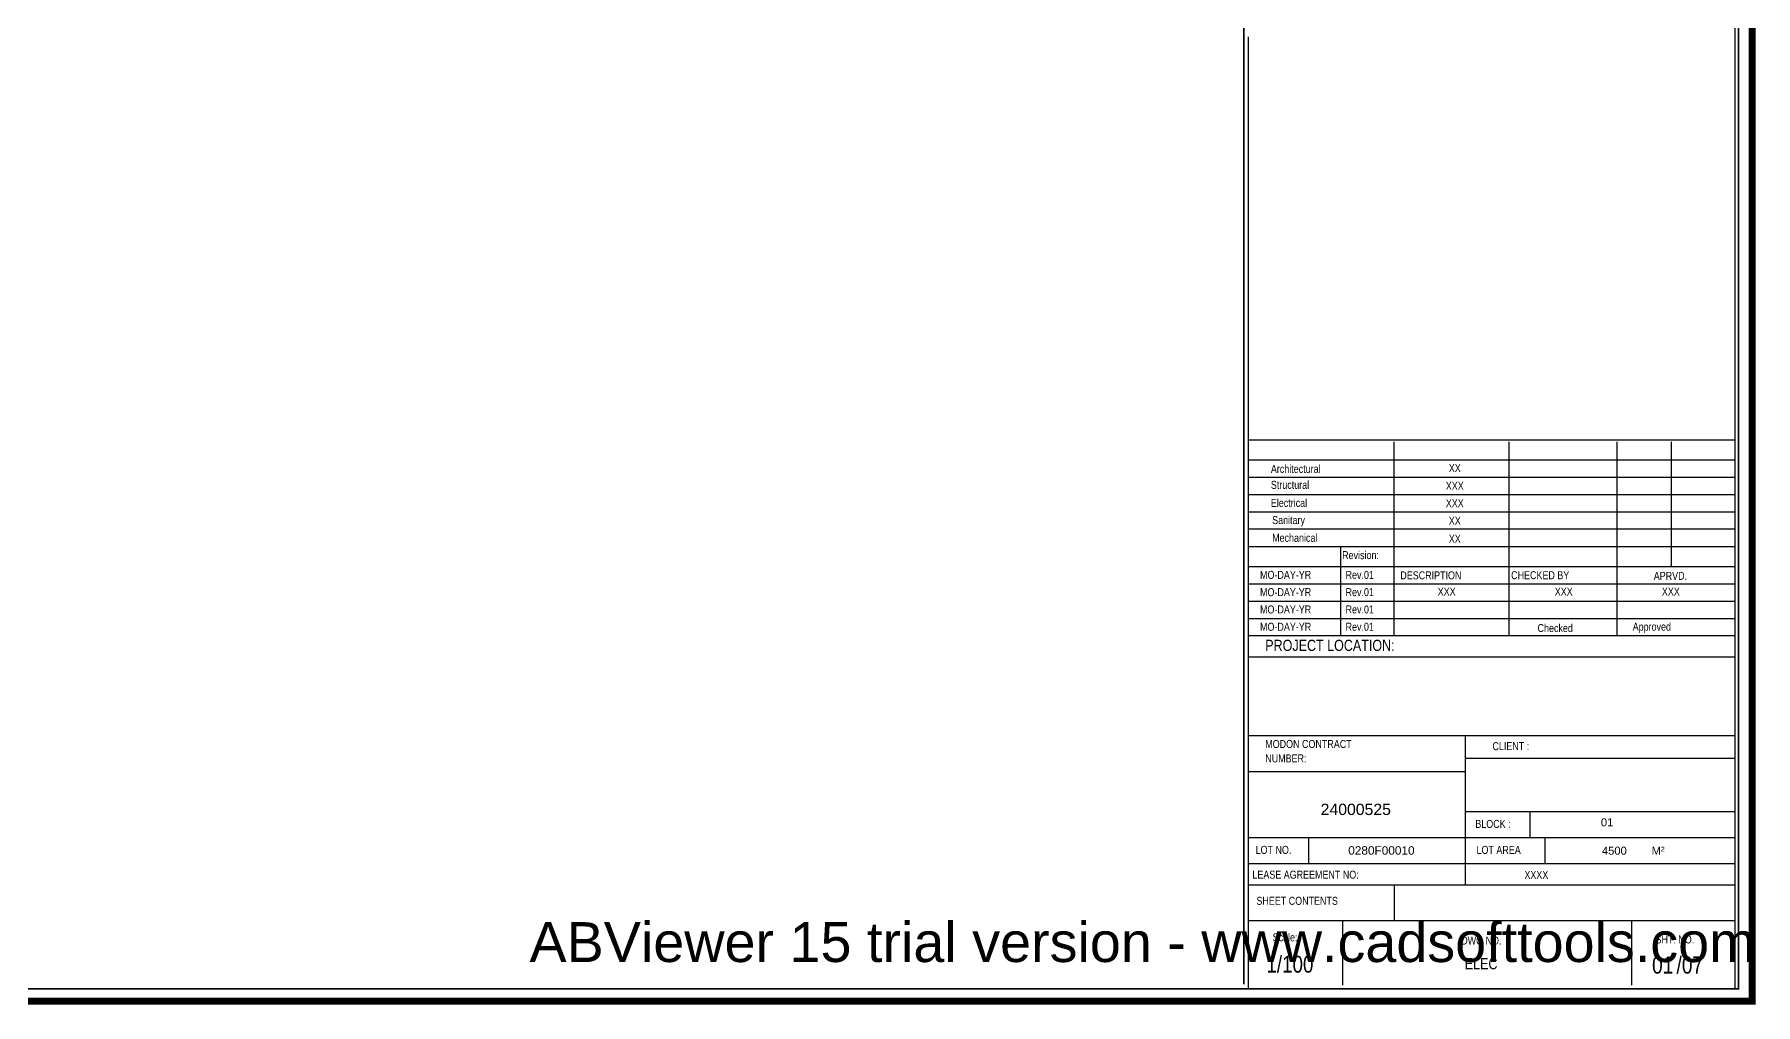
# Model space of a CAD drawing. Header units: inches. Extents: x 1409 to 1782, y 12 to 153.
# Drawn here: x 1513 to 1604.1, y 11.6 to 63 of the extents above; entities that cross this region are included whole.
import ezdxf
from ezdxf.enums import TextEntityAlignment as Align

# ---------------------------------------------------------------- set-up
doc = ezdxf.new("R2010")
doc.units = ezdxf.units.IN
doc.header["$MEASUREMENT"] = 0
doc.layers.get('0').update_dxf_attribs({"color": 8, "linetype": 'CONTINUOUS'})
for name, color, linetype in [('COMPUTATION', 7, 'CONTINUOUS'), ('RL Text', 3, 'CONTINUOUS'), ('TBK$0$AG-FRAM-LN-W', 7, 'CONTINUOUS')]:
    doc.layers.add(name, color=color, linetype=linetype)
doc.styles.add('Arial', font='arial.ttf', dxfattribs={"height": 0.225})
doc.styles.get("Standard").update_dxf_attribs({"font": 'arial.ttf'})

# ---------------------------------------------------------------- blocks, each defined once
blk = doc.blocks.new('ABViewer')
at = {"color": 0, "true_color": 0x000001, "insert": (0, 0), "char_height": 0.05, "attachment_point": 1}
blk.add_mtext('ABViewer 15 trial version - www.cadsofttools.com', dxfattribs=at)

msp = doc.modelspace()

# ---------------------------------------------------------------- linework, layer by layer
at = {"color": 0, "true_color": 0x000007}
for p, q in [((1603.043, 41.507), (1577.283, 41.507)), ((1584.996, 41.428), (1584.996, 33.908)), ((1591.085, 41.428), (1591.085, 33.908)), ((1596.793, 41.428), (1596.793, 33.908)), ((1599.672, 41.428), (1599.672, 34.824)), ((1577.283, 40.471), (1603.043, 40.471)), ((1577.283, 39.555), (1603.043, 39.555)), ((1577.283, 38.639), (1603.043, 38.639)), ((1577.283, 37.723), (1603.043, 37.723)), ((1577.283, 36.808), (1603.043, 36.808)), ((1577.283, 35.888), (1603.043, 35.888)), ((1582.194, 31.161), (1582.194, 35.888)), ((1577.283, 34.824), (1603.043, 34.824)), ((1577.283, 33.908), (1603.043, 33.908)), ((1584.996, 33.908), (1584.996, 31.161)), ((1591.085, 33.908), (1591.085, 31.161)), ((1596.793, 33.908), (1596.793, 31.161)), ((1577.283, 32.992), (1603.043, 32.992)), ((1577.283, 32.076), (1603.043, 32.076)), ((1577.283, 31.161), (1603.043, 31.161)), ((1577.283, 30.033), (1603.043, 30.033)), ((1577.283, 25.884), (1603.043, 25.884)), ((1588.769, 25.884), (1588.769, 20.472)), ((1588.769, 24.672), (1603.043, 24.672)), ((1577.283, 23.969), (1588.769, 23.969)), ((1588.769, 21.846), (1603.043, 21.846)), ((1592.201, 21.846), (1592.201, 20.472)), ((1577.283, 20.472), (1603.043, 20.472)), ((1580.477, 20.472), (1580.477, 19.099)), ((1588.769, 20.472), (1588.769, 17.969)), ((1592.995, 20.472), (1592.995, 19.099)), ((1577.283, 19.099), (1603.043, 19.099)), ((1577.283, 17.969), (1603.043, 17.969)), ((1585.013, 17.969), (1585.013, 16.079)), ((1577.283, 16.079), (1603.043, 16.079)), ((1582.272, 16.079), (1582.272, 12.655)), ((1597.581, 16.079), (1597.581, 12.655)), ((1577.391, 12.461), (1603.043, 12.461))]:
    msp.add_line(p, q, dxfattribs=at)
at = {"layer": 'COMPUTATION', "color": 0, "true_color": 0x000007}
msp.add_line((1577.283, 62.865), (1577.283, 12.461), dxfattribs=at)
msp.add_lwpolyline([(1603.017, 139.789), (1603.043, 41.507), (1603.043, 12.46)], dxfattribs=at)
at = {"layer": 'TBK$0$AG-FRAM-LN-W', "color": 0, "true_color": 0x000007}
msp.add_line((1603.238, 151.579), (1603.238, 12.46), dxfattribs=at)
at = {"layer": 'TBK$0$AG-FRAM-LN-W', "color": 0, "true_color": 0x000007, "const_width": 0.362}
msp.add_lwpolyline([(1603.962, 152.304), (1409.64, 152.304), (1409.64, 11.814), (1603.962, 11.814)], close=True, dxfattribs=at)
at = {"layer": 'TBK$0$AG-FRAM-LN-W', "color": 0, "true_color": 0x000007, "const_width": 0.0905}
for points in [[(1577.062, 152.546), (1577.062, 12.703)], [(1410.365, 151.581), (1410.365, 12.462), (1603.238, 12.46), (1603.238, 151.579), (1410.365, 151.581)]]:
    msp.add_lwpolyline(points, dxfattribs=at)

# ---------------------------------------------------------------- block references
at = {"color": 0, "true_color": 0x000000, "xscale": 42.21822255922593, "yscale": 42.21822255922593}
msp.add_blockref('ABViewer', (1539.248, 15.996, -17249.785), dxfattribs=at)

# ---------------------------------------------------------------- texts
at = {"color": 0, "true_color": 0x000007, "style": 'Arial', "width": 0.8}
for s, height, p in [('Architectural', 0.42343, (1578.489, 39.777)), ('Structural', 0.4234, (1578.489, 38.932)), ('Electrical', 0.4234, (1578.489, 37.975)), ('Sanitary', 0.4234, (1578.557, 37.068)), ('Mechanical', 0.4234, (1578.557, 36.128)), ('Revision:', 0.4234, (1582.261, 35.211)), ('MO-DAY-YR', 0.4234, (1577.916, 34.167)), ('Rev.01', 0.4234, (1582.443, 34.167)), ('DESCRIPTION', 0.42343, (1585.34, 34.142)), ('CHECKED BY', 0.4234, (1591.206, 34.15)), ('APRVD.', 0.4234, (1598.755, 34.115)), ('MO-DAY-YR', 0.4234, (1577.916, 33.252)), ('Rev.01', 0.4234, (1582.443, 33.252)), ('MO-DAY-YR', 0.4234, (1577.916, 32.336)), ('Rev.01', 0.4234, (1582.443, 32.336)), ('MO-DAY-YR', 0.4234, (1577.916, 31.42)), ('Rev.01', 0.4234, (1582.443, 31.42)), ('Checked', 0.4234, (1592.605, 31.352)), ('Approved', 0.4234, (1597.639, 31.425)), ('CLIENT :', 0.4234, (1590.216, 25.1)), ('BLOCK :', 0.4234, (1589.31, 20.985)), ('LOT NO.', 0.4234, (1577.681, 19.611)), ('LOT AREA ', 0.4234, (1589.374, 19.611)), ('XXXX', 0.4234, (1591.91, 18.286)), ('Scale:', 0.4234, (1578.583, 14.981)), ('DWG NO.', 0.4234, (1588.564, 14.81)), ('SHT. NO.', 0.4234, (1598.845, 14.87)), ('1/100', 0.8892, (1578.253, 13.324)), ('ELEC', 0.5928, (1588.752, 13.501))]:
    msp.add_text(s, height=height, dxfattribs=at).set_placement(p)
for s, p in [('XX', (1588.222, 39.82)), ('XXX', (1588.222, 38.881)), ('XXX', (1588.222, 37.958)), ('XX', (1588.222, 37.035)), ('XX', (1588.222, 36.079)), ('XXX', (1587.793, 33.28)), ('XXX', (1593.987, 33.28)), ('XXX', (1599.657, 33.281))]:
    msp.add_text(s, height=0.4234, dxfattribs=at).set_placement(p, align=Align.CENTER)
at = {"color": 0, "true_color": 0x000007, "style": 'Arial'}
for s, height, p in [('24000525', 0.5987, (1581.123, 21.667)), ('01', 0.4234, (1595.953, 21.068)), ('0280F00010', 0.4477, (1582.583, 19.568)), ('4500', 0.4234, (1596.01, 19.568)), ('M', 0.423, (1598.641, 19.568)), ('²', 0.423, (1599.134, 19.568))]:
    msp.add_text(s, height=height, dxfattribs=at).set_placement(p)
at = {"color": 0, "true_color": 0x000001, "style": 'Arial', "width": 0.8}
for s, p in [('01', (1598.663, 13.272)), ('/07', (1599.958, 13.272))]:
    msp.add_text(s, height=0.9069, dxfattribs=at).set_placement(p)
at = {"layer": 'RL Text', "color": 0, "true_color": 0x000007, "style": 'Arial', "width": 0.8}
for s, height, p in [('PROJECT LOCATION:', 0.5928, (1578.192, 30.351)), ('MODON CONTRACT', 0.42343, (1578.192, 25.215)), ('NUMBER:', 0.4234, (1578.192, 24.453)), ('LEASE AGREEMENT NO:', 0.42343, (1577.512, 18.299)), ('SHEET CONTENTS', 0.42343, (1577.724, 16.914))]:
    msp.add_text(s, height=height, dxfattribs=at).set_placement(p)

doc.saveas('drawing.dxf')
